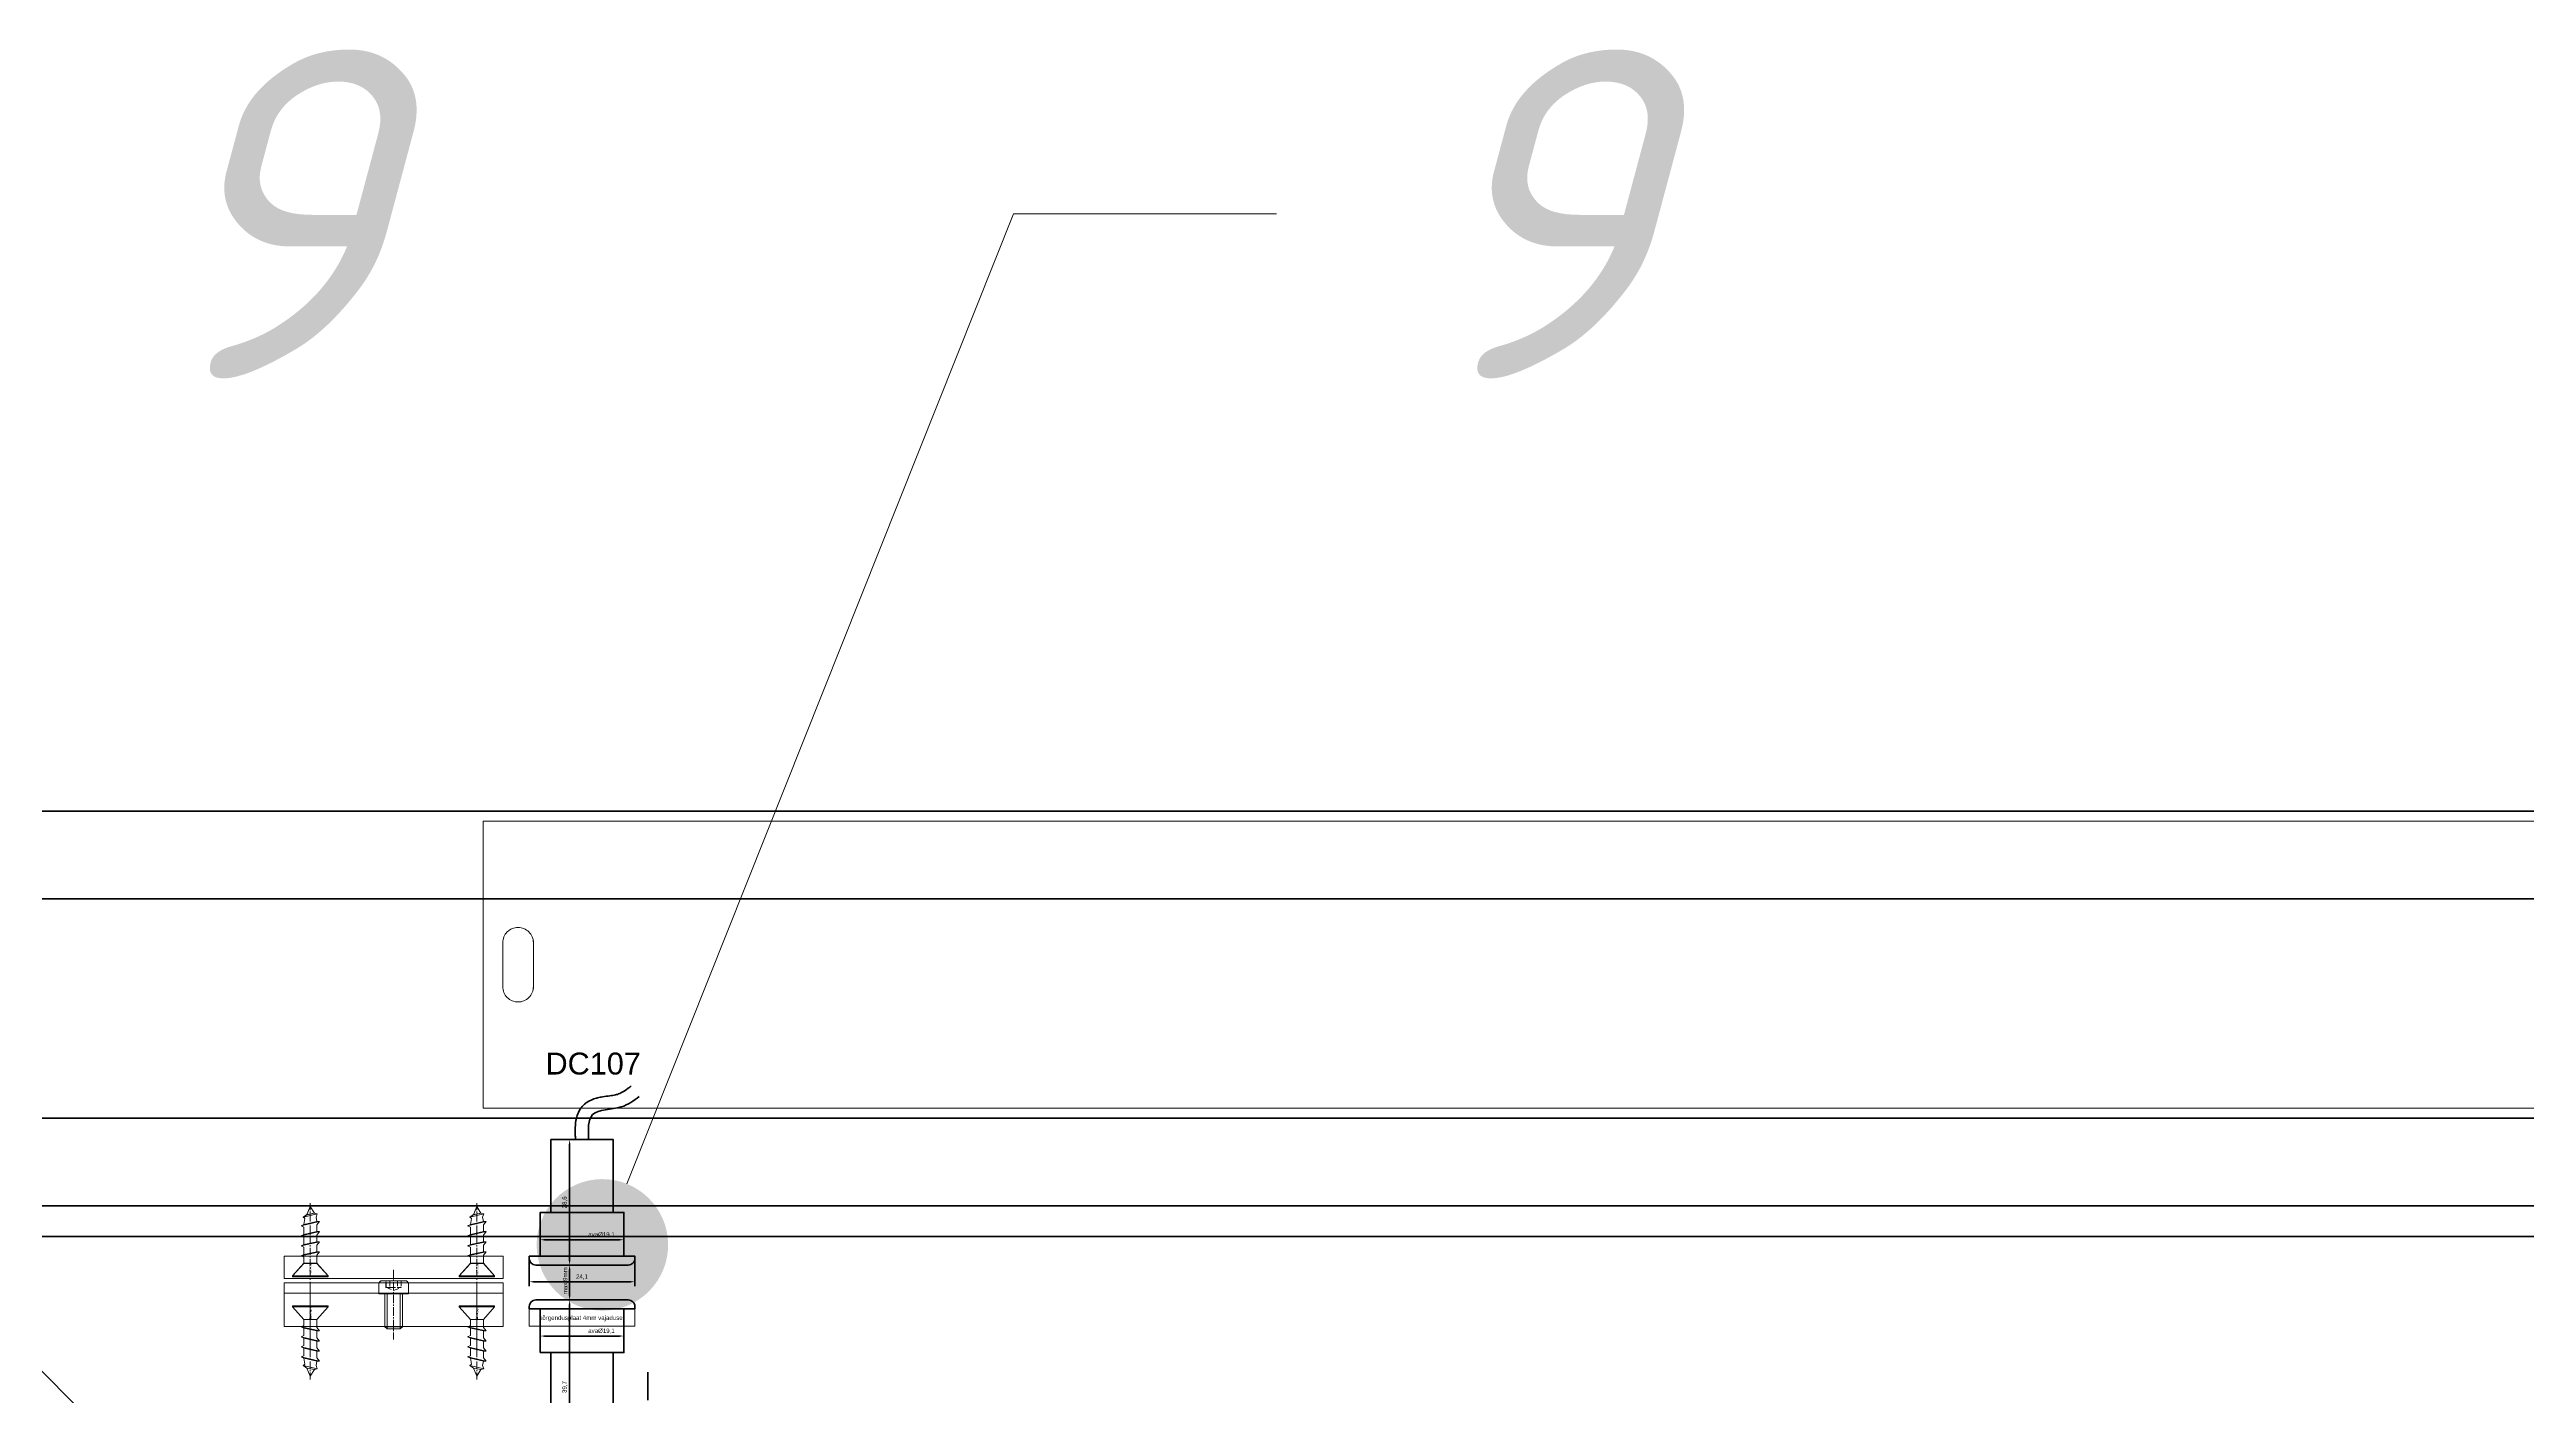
# Model space of a CAD drawing. Header units: millimetres. Extents: x -29692 to 34729, y -8412 to 43293.
# Drawn here: x -28488 to -27923, y 2560 to 2867 of the extents above; entities that cross this region are included whole.
import ezdxf
from ezdxf import colors
from ezdxf.entities.mleader import LeaderData, LeaderLine
from ezdxf.math import Vec2, Vec3

# ---------------------------------------------------------------- set-up
doc = ezdxf.new("R2010")
doc.units = ezdxf.units.MM
for name, pattern in [('CENTER', [50.8, 31.75, -6.35, 6.35, -6.35]), ('CENTER2', [28.575, 19.05, -3.175, 3.175, -3.175]), ('DASHED2', [9.525, 6.35, -3.175])]:
    doc.linetypes.add(name, pattern=pattern)
doc.layers.get('Defpoints').update_dxf_attribs({"color": 4, "lineweight": 35})
for name, color, linetype, lineweight in [('20-2 Automaatika', 40, 'Continuous', 0), ('_0_001_Профили', 150, 'Continuous', 35), ('_0_004_Текст_01', 7, 'Continuous', 18), ('Dim', 4, 'Continuous', 18), ('m-peenjoon', 100, 'Continuous', 15)]:
    doc.layers.add(name, color=color, linetype=linetype, lineweight=lineweight)
doc.layers.add('Defpoints_2', color=4, linetype='Continuous', lineweight=35, plot=False)
doc.layers.add('Ei prindi', color=134, linetype='Continuous', lineweight=18, plot=False)
doc.styles.add('_DZ_2.5', font='isocpeui.ttf', dxfattribs={"height": 2.5})
doc.styles.get("Standard").update_dxf_attribs({"font": 'arial.ttf'})
doc.dimstyles.new('5', dxfattribs={"dimtxt": 5, "dimasz": 5, "dimexe": 2.5, "dimexo": 0, "dimgap": 1.25, "dimtad": 1, "dimdec": 1, "dimtxsty": 'Standard', "dimcen": 2.5, "dimclrd": 256, "dimclre": 256, "dimclrt": 256, "dimaunit": 1, "dimadec": 1, "dimazin": 0, "dimtfac": 1, "dimtdec": 1, "dimtix": 1, "dimtmove": 0, "dimatfit": 3, "dimfxl": 1, "dimlwd": -1, "dimlwe": -1, "dimarcsym": 0})

# ---------------------------------------------------------------- blocks, each defined once
blk = doc.blocks.new('_Dot')
at = {"color": 0, "linetype": 'ByBlock', "lineweight": -2}
blk.add_line((-0.5, 0), (-1, 0), dxfattribs=at)
at = {"color": 0, "linetype": 'ByBlock', "const_width": 0.5}
blk.add_lwpolyline([(-0.25, 0, 1), (0.25, 0, 1)], format="xyb", close=True, dxfattribs=at)
blk = doc.blocks.new('A$Ca18329d7')
at = {"layer": '_0_001_Профили', "color": 9, "linetype": 'CENTER', "ltscale": 0.2}
blk.add_line((0, -27), (0, 2357), dxfattribs=at)
blk = doc.blocks.new('BESAM SW300 meh.alusplaat')
at = {"layer": '_0_001_Профили', "color": 9, "linetype": 'ByBlock', "lineweight": 18}
blk.add_lwpolyline([(-189.9, 67.72), (646.1, 67.72), (646.1, 2.29), (-189.9, 2.29)], close=True, dxfattribs=at)
blk.add_lwpolyline([(641.6, 30), (641.6, 40, 0.414346), (638.1, 43.5, 0.414346), (634.6, 40), (634.6, 30, 0.414346), (638.1, 26.5, 0.414346)], format="xyb", close=True, dxfattribs=at)
blk = doc.blocks.new('*U911')
at = {"layer": '_0_001_Профили', "color": 9, "linetype": 'ByBlock', "ltscale": 5}
blk.add_lwpolyline([(-249.22, 45.77), (1669.59, 45.77), (1669.59, -24.23), (-249.22, -24.23)], close=True, dxfattribs=at)
at = {"layer": '_0_001_Профили', "color": 9, "linetype": 'ByBlock', "lineweight": 18, "xscale": -1}
blk.add_blockref('BESAM SW300 meh.alusplaat', (1475.19, -24.23), dxfattribs=at)
blk = doc.blocks.new('*D893')
at = {"layer": 'Defpoints', "color": 0, "ltscale": 5, "transparency": 16777216}
for p in [(-7.12, 26.6), (-7.12, -2), (-2.84, -2)]:
    blk.add_point(p, dxfattribs=at)
at = {"layer": 'Defpoints_2', "ltscale": 5, "transparency": 16777216}
for p, q in [((-7.12, 26.6), (-1.84, 26.6)), ((-2.84, 25.6), (-2.84, -1)), ((-7.12, -2), (-1.84, -2))]:
    blk.add_line(p, q, dxfattribs=at)
for points in [[(-3.01, 25.6), (-2.67, 25.6), (-2.84, 26.6)], [(-3.01, -1), (-2.67, -1), (-2.84, -2)]]:
    blk.add_solid(points, dxfattribs=at)
at = {"layer": 'Defpoints_2', "ltscale": 5, "transparency": 16777216, "insert": (-3.94, 12.3), "char_height": 1, "attachment_point": 5, "rotation": 90}
blk.add_mtext('28,6', dxfattribs=at)
blk = doc.blocks.new('*D894')
at = {"layer": 'Defpoints', "color": 0, "ltscale": 5, "transparency": 16777216}
for p in [(-6.79, -9.97), (-3.07, -49.67), (-2.84, -49.67)]:
    blk.add_point(p, dxfattribs=at)
at = {"layer": 'Defpoints_2', "ltscale": 5, "transparency": 16777216}
for p, q in [((-6.79, -9.97), (-1.84, -9.97)), ((-2.84, -10.97), (-2.84, -48.67)), ((-3.07, -49.67), (-1.84, -49.67))]:
    blk.add_line(p, q, dxfattribs=at)
for points in [[(-3.01, -10.97), (-2.67, -10.97), (-2.84, -9.97)], [(-3.01, -48.67), (-2.67, -48.67), (-2.84, -49.67)]]:
    blk.add_solid(points, dxfattribs=at)
at = {"layer": 'Defpoints_2', "ltscale": 5, "transparency": 16777216, "insert": (-3.94, -29.82), "char_height": 1, "attachment_point": 5, "rotation": 90}
blk.add_mtext('39,7', dxfattribs=at)
blk = doc.blocks.new('*D895')
at = {"layer": 'Defpoints', "color": 0, "ltscale": 5, "transparency": 16777216}
for p in [(-9.55, -21.97), (9.55, -18.19), (9.55, -21.97)]:
    blk.add_point(p, dxfattribs=at)
at = {"layer": 'Defpoints_2', "ltscale": 5, "transparency": 16777216}
for p, q in [((-9.55, -21.97), (-9.55, -17.19)), ((-8.55, -18.19), (8.55, -18.19)), ((9.55, -21.97), (9.55, -17.19))]:
    blk.add_line(p, q, dxfattribs=at)
for points in [[(-8.55, -18.03), (-8.55, -18.36), (-9.55, -18.19)], [(8.55, -18.03), (8.55, -18.36), (9.55, -18.19)]]:
    blk.add_solid(points, dxfattribs=at)
at = {"layer": 'Defpoints_2', "ltscale": 5, "transparency": 16777216, "insert": (4.43, -17.08), "char_height": 1, "attachment_point": 5}
blk.add_mtext('ava%%C19,1', dxfattribs=at)
blk = doc.blocks.new('*D896')
at = {"layer": 'Defpoints', "color": 0, "ltscale": 5, "transparency": 16777216}
for p in [(-6.79, -2), (-2.84, -2), (-6.79, -9.97)]:
    blk.add_point(p, dxfattribs=at)
at = {"layer": 'Defpoints_2', "ltscale": 5, "transparency": 16777216}
for p, q in [((-6.79, -2), (-1.84, -2)), ((-2.84, -8.97), (-2.84, -3)), ((-6.79, -9.97), (-1.84, -9.97))]:
    blk.add_line(p, q, dxfattribs=at)
for points in [[(-3.01, -3), (-2.67, -3), (-2.84, -2)], [(-3.01, -8.97), (-2.67, -8.97), (-2.84, -9.97)]]:
    blk.add_solid(points, dxfattribs=at)
at = {"layer": 'Defpoints_2', "ltscale": 5, "transparency": 16777216, "insert": (-3.85, -5.58), "char_height": 1, "attachment_point": 5, "rotation": 90}
blk.add_mtext('max 9mm', dxfattribs=at)
blk = doc.blocks.new('*D897')
at = {"layer": 'Defpoints', "color": 0, "ltscale": 5, "transparency": 16777216}
for p in [(-12.05, 0), (12.05, 0), (-12.05, -5.81)]:
    blk.add_point(p, dxfattribs=at)
at = {"layer": 'Defpoints_2', "ltscale": 5, "transparency": 16777216}
for p, q in [((-12.05, 0), (-12.05, -6.81)), ((12.05, 0), (12.05, -6.81)), ((11.05, -5.81), (-11.05, -5.81))]:
    blk.add_line(p, q, dxfattribs=at)
for points in [[(-11.05, -5.64), (-11.05, -5.97), (-12.05, -5.81)], [(11.05, -5.64), (11.05, -5.97), (12.05, -5.81)]]:
    blk.add_solid(points, dxfattribs=at)
at = {"layer": 'Defpoints_2', "ltscale": 5, "transparency": 16777216, "insert": (0, -4.71), "char_height": 1, "attachment_point": 5}
blk.add_mtext('24,1', dxfattribs=at)
blk = doc.blocks.new('*D898')
at = {"layer": 'Defpoints', "color": 0, "ltscale": 5, "transparency": 16777216}
for p in [(-9.55, 0), (9.55, 3.77), (9.55, 0)]:
    blk.add_point(p, dxfattribs=at)
at = {"layer": 'Defpoints_2', "ltscale": 5, "transparency": 16777216}
for p, q in [((-9.55, 0), (-9.55, 4.77)), ((-8.55, 3.77), (8.55, 3.77)), ((9.55, 0), (9.55, 4.77))]:
    blk.add_line(p, q, dxfattribs=at)
for points in [[(-8.55, 3.94), (-8.55, 3.61), (-9.55, 3.77)], [(8.55, 3.94), (8.55, 3.61), (9.55, 3.77)]]:
    blk.add_solid(points, dxfattribs=at)
at = {"layer": 'Defpoints_2', "ltscale": 5, "transparency": 16777216, "insert": (4.43, 4.89), "char_height": 1, "attachment_point": 5}
blk.add_mtext('ava%%C19,1', dxfattribs=at)
blk = doc.blocks.new('A$C624E4E20')
at = {"layer": 'Ei prindi', "linetype": 'Continuous', "ltscale": 5}
for p, q in [((-16.47, 25), (-11.4, 25)), ((-16.47, -25), (-16.47, 25)), ((-12.03, 23.05), (-14.86, 20.48)), ((-12.03, 14.95), (-12.03, 23.05)), ((-12.03, 23.05), (-11.8, 23.05)), ((-11.8, 14.95), (-11.8, 23.05)), ((-11.4, 25), (-11.4, -25)), ((-0.47, 25), (-10.42, 25)), ((-10.42, 25), (-10.42, -25)), ((-8.07, 25), (-8.07, -25)), ((-5.14, 14.95), (-5.14, 23.05)), ((-4.91, 23.05), (-5.14, 23.05)), ((-4.91, 23.05), (-2.07, 20.48)), ((-4.91, 14.95), (-4.91, 23.05)), ((-0.47, -25), (-0.47, 25)), ((-27.8, 19), (-26.3, 19.92)), ((-27.8, 19), (-25.96, 18.24)), ((-26.15, 20.59), (-26.3, 19.92)), ((-25.96, 18.24), (-26.3, 19.92)), ((-25.37, 17.41), (-26.15, 20.59)), ((-26.15, 20.59), (-25.39, 20.32)), ((-25.37, 17.41), (-25.96, 18.24)), ((-25.39, 20.32), (-24.38, 20.48)), ((-25.37, 17.41), (-25.07, 17.77)), ((-25.07, 17.77), (-23.72, 17.52)), ((-23.43, 16.9), (-24.38, 21.1)), ((-24.38, 21.1), (-24.38, 20.48)), ((-24.38, 21.1), (-23.61, 20.48)), ((-23.72, 17.52), (-24.38, 20.48)), ((-23.43, 16.9), (-23.72, 17.52)), ((-23.61, 20.48), (-22.09, 20.48)), ((-23.43, 16.9), (-23.13, 17.52)), ((-23.13, 17.52), (-21.43, 17.52)), ((-21.14, 16.9), (-22.09, 21.1)), ((-22.09, 21.1), (-21.32, 20.48)), ((-22.09, 21.1), (-22.09, 20.48)), ((-21.43, 17.52), (-22.09, 20.48)), ((-21.14, 16.9), (-21.43, 17.52)), ((-21.32, 20.48), (-19.8, 20.48)), ((-21.14, 16.9), (-20.84, 17.52)), ((-20.84, 17.52), (-19.14, 17.52)), ((-19.8, 21.1), (-19.8, 20.48)), ((-19.8, 21.1), (-19.03, 20.48)), ((-18.85, 16.9), (-19.8, 21.1)), ((-19.14, 17.52), (-19.8, 20.48)), ((-18.85, 16.9), (-19.14, 17.52)), ((-19.03, 20.48), (-17.5, 20.48)), ((-18.85, 16.9), (-18.55, 17.52)), ((-18.55, 17.52), (-16.85, 17.52)), ((-16.56, 16.9), (-17.51, 21.1)), ((-17.51, 21.1), (-16.74, 20.48)), ((-17.51, 21.1), (-17.5, 20.48)), ((-16.85, 17.52), (-17.5, 20.48)), ((-16.56, 16.9), (-16.85, 17.52)), ((-16.74, 20.48), (-14.86, 20.48)), ((-16.56, 16.9), (-16.26, 17.52)), ((-16.26, 17.52), (-14.86, 17.52)), ((-14.86, 20.48), (-14.86, 17.52)), ((-12.03, 14.95), (-14.86, 17.52)), ((-10.63, 19), (4.8, 19)), ((-4.91, 14.95), (-2.07, 17.52)), ((-2.07, 20.48), (-2.07, 17.52)), ((-0.19, 20.48), (-2.07, 20.48)), ((-0.67, 17.52), (-2.07, 17.52)), ((-0.38, 16.9), (-0.67, 17.52)), ((-0.38, 16.9), (0.57, 21.1)), ((-0.38, 16.9), (-0.08, 17.52)), ((0.57, 21.1), (-0.19, 20.48)), ((-0.08, 17.52), (0.57, 20.48)), ((1.62, 17.52), (-0.08, 17.52)), ((0.57, 21.1), (0.57, 20.48)), ((2.1, 20.48), (0.57, 20.48)), ((1.91, 16.9), (1.62, 17.52)), ((1.91, 16.9), (2.86, 21.1)), ((1.91, 16.9), (2.21, 17.52)), ((2.86, 21.1), (2.1, 20.48)), ((2.21, 17.52), (2.86, 20.48)), ((3.91, 17.52), (2.21, 17.52)), ((2.86, 21.1), (2.86, 20.48)), ((4.39, 20.48), (2.86, 20.48)), ((4.2, 16.9), (3.91, 17.52)), ((4.2, 16.9), (5.15, 21.1)), ((4.2, 16.9), (4.5, 17.52)), ((5.15, 21.1), (4.39, 20.48)), ((4.5, 17.52), (5.15, 20.48)), ((6.2, 17.52), (4.5, 17.52)), ((5.15, 21.1), (5.15, 20.48)), ((6.68, 20.48), (5.15, 20.48)), ((6.49, 16.9), (6.2, 17.52)), ((6.49, 16.9), (7.44, 21.1)), ((6.49, 16.9), (6.79, 17.52)), ((7.44, 21.1), (6.68, 20.48)), ((6.79, 17.52), (7.44, 20.48)), ((8.14, 17.77), (6.79, 17.52)), ((7.44, 21.1), (7.44, 20.48)), ((8.45, 20.32), (7.44, 20.48)), ((8.43, 17.41), (8.14, 17.77)), ((8.43, 17.41), (9.22, 20.59)), ((8.43, 17.41), (9.03, 18.24)), ((9.22, 20.59), (8.45, 20.32)), ((9.03, 18.24), (9.37, 19.92)), ((10.86, 19), (9.03, 18.24)), ((9.22, 20.59), (9.37, 19.92)), ((10.86, 19), (9.37, 19.92)), ((-12.03, 14.95), (-11.8, 14.95)), ((-4.91, 14.95), (-5.14, 14.95)), ((-23.43, -21.1), (-24.38, -16.9)), ((-24.38, -16.9), (-24.38, -17.52)), ((-24.38, -16.9), (-23.61, -17.52)), ((-21.14, -21.1), (-22.09, -16.9)), ((-22.09, -16.9), (-21.32, -17.52)), ((-22.09, -16.9), (-22.09, -17.52)), ((-19.8, -16.9), (-19.8, -17.52)), ((-19.8, -16.9), (-19.03, -17.52)), ((-18.85, -21.1), (-19.8, -16.9)), ((-17.51, -16.9), (-16.74, -17.52)), ((-17.51, -16.9), (-17.5, -17.52)), ((-16.56, -21.1), (-17.51, -16.9)), ((-12.03, -14.95), (-14.86, -17.52)), ((-12.03, -23.05), (-12.03, -14.95)), ((-12.03, -14.95), (-11.8, -14.95)), ((-11.8, -23.05), (-11.8, -14.95)), ((-5.14, -23.05), (-5.14, -14.95)), ((-4.91, -14.95), (-5.14, -14.95)), ((-4.91, -14.95), (-2.07, -17.52)), ((-4.91, -23.05), (-4.91, -14.95)), ((-0.38, -21.1), (0.57, -16.9)), ((0.57, -16.9), (-0.19, -17.52)), ((0.57, -16.9), (0.57, -17.52)), ((1.91, -21.1), (2.86, -16.9)), ((2.86, -16.9), (2.1, -17.52)), ((2.86, -16.9), (2.86, -17.52)), ((4.2, -21.1), (5.15, -16.9)), ((5.15, -16.9), (4.39, -17.52)), ((5.15, -16.9), (5.15, -17.52)), ((6.49, -21.1), (7.44, -16.9)), ((7.44, -16.9), (6.68, -17.52)), ((7.44, -16.9), (7.44, -17.52)), ((-27.8, -19), (-26.3, -18.08)), ((-27.8, -19), (-25.96, -19.76)), ((-26.15, -17.41), (-26.3, -18.08)), ((-25.96, -19.76), (-26.3, -18.08)), ((-25.37, -20.59), (-26.15, -17.41)), ((-26.15, -17.41), (-25.39, -17.68)), ((-25.37, -20.59), (-25.96, -19.76)), ((-25.39, -17.68), (-24.38, -17.52)), ((-25.37, -20.59), (-25.07, -20.23)), ((-25.07, -20.23), (-23.72, -20.48)), ((-23.72, -20.48), (-24.38, -17.52)), ((-23.43, -21.1), (-23.72, -20.48)), ((-23.61, -17.52), (-22.09, -17.52)), ((-23.43, -21.1), (-23.13, -20.48)), ((-23.13, -20.48), (-21.43, -20.48)), ((-21.43, -20.48), (-22.09, -17.52)), ((-21.14, -21.1), (-21.43, -20.48)), ((-21.32, -17.52), (-19.8, -17.52)), ((-21.14, -21.1), (-20.84, -20.48)), ((-20.84, -20.48), (-19.14, -20.48)), ((-19.14, -20.48), (-19.8, -17.52)), ((-18.85, -21.1), (-19.14, -20.48)), ((-19.03, -17.52), (-17.5, -17.52)), ((-18.85, -21.1), (-18.55, -20.48)), ((-18.55, -20.48), (-16.85, -20.48)), ((-16.85, -20.48), (-17.5, -17.52)), ((-16.56, -21.1), (-16.85, -20.48)), ((-16.74, -17.52), (-14.86, -17.52)), ((-16.56, -21.1), (-16.26, -20.48)), ((-16.26, -20.48), (-14.86, -20.48)), ((-14.86, -17.52), (-14.86, -20.48)), ((-12.03, -23.05), (-14.86, -20.48)), ((-10.63, -19), (4.8, -19)), ((-4.91, -23.05), (-2.07, -20.48)), ((-2.07, -17.52), (-2.07, -20.48)), ((-0.19, -17.52), (-2.07, -17.52)), ((-0.67, -20.48), (-2.07, -20.48)), ((-0.38, -21.1), (-0.67, -20.48)), ((-0.38, -21.1), (-0.08, -20.48)), ((-0.08, -20.48), (0.57, -17.52)), ((1.62, -20.48), (-0.08, -20.48)), ((2.1, -17.52), (0.57, -17.52)), ((1.91, -21.1), (1.62, -20.48)), ((1.91, -21.1), (2.21, -20.48)), ((2.21, -20.48), (2.86, -17.52)), ((3.91, -20.48), (2.21, -20.48)), ((4.39, -17.52), (2.86, -17.52)), ((4.2, -21.1), (3.91, -20.48)), ((4.2, -21.1), (4.5, -20.48)), ((4.5, -20.48), (5.15, -17.52)), ((6.2, -20.48), (4.5, -20.48)), ((6.68, -17.52), (5.15, -17.52)), ((6.49, -21.1), (6.2, -20.48)), ((6.49, -21.1), (6.79, -20.48)), ((6.79, -20.48), (7.44, -17.52)), ((8.14, -20.23), (6.79, -20.48)), ((8.45, -17.68), (7.44, -17.52)), ((8.43, -20.59), (8.14, -20.23)), ((8.43, -20.59), (9.22, -17.41)), ((8.43, -20.59), (9.03, -19.76)), ((9.22, -17.41), (8.45, -17.68)), ((9.03, -19.76), (9.37, -18.08)), ((10.86, -19), (9.03, -19.76)), ((9.22, -17.41), (9.37, -18.08)), ((10.86, -19), (9.37, -18.08)), ((-11.4, -25), (-16.47, -25)), ((-12.03, -23.05), (-11.8, -23.05)), ((-10.42, -25), (-0.47, -25)), ((-4.91, -23.05), (-5.14, -23.05))]:
    blk.add_line(p, q, dxfattribs=at)
at = {"layer": 'Ei prindi', "linetype": 'CENTER', "ltscale": 0.05}
for p, q in [((-28.56, 19), (-11.03, 19)), ((11.63, 19), (-5.9, 19)), ((-28.56, -19), (-11.03, -19)), ((11.63, -19), (-5.9, -19))]:
    blk.add_line(p, q, dxfattribs=at)
at = {"layer": 'Ei prindi', "linetype": 'DASHED2', "ltscale": 0.2}
for p, q in [((-10.9, 1.73), (-9.4, 1.73)), ((-10.9, 0.87), (-9.4, 0.87)), ((-8.65, 0), (-9.4, 1.73)), ((-10.9, -0.87), (-9.4, -0.87)), ((-9.4, -1.73), (-10.9, -1.73)), ((-9.4, -1.73), (-8.65, 0))]:
    blk.add_line(p, q, dxfattribs=at)
at = {"layer": 'Ei prindi'}
for p, q in [((-7.9, 2), (-0.4, 2)), ((-7.9, 1.5), (0.1, 1.5)), ((-0.4, 2), (0.1, 1.5)), ((-0.4, 2), (-0.4, -2)), ((0.1, 1.5), (0.1, -1.5)), ((-7.9, -1.5), (0.1, -1.5)), ((-7.9, -2), (-0.4, -2)), ((-0.4, -2), (0.1, -1.5))]:
    blk.add_line(p, q, dxfattribs=at)
at = {"layer": 'Ei prindi', "linetype": 'CENTER2', "ltscale": 0.1}
blk.add_line((-13.4, 0), (2.54, 0), dxfattribs=at)
at = {"layer": 'Ei prindi', "ltscale": 5}
blk.add_lwpolyline([(-7.9, 3.38), (-10.15, 3.38, 0.414214), (-10.9, 2.63), (-10.9, -2.63, 0.414214), (-10.15, -3.38), (-7.9, -3.38)], format="xyb", close=True, dxfattribs=at)
at = {"layer": 'Ei prindi', "linetype": 'DASHED2', "ltscale": 0.2}
for centre, radius, start, end in [((-10.52, 1.3), 1.2, 338.8711, 21.1289), ((-14, 0), 4.68, 349.345, 10.655), ((-10.52, -1.3), 1.2, 338.8711, 21.1289)]:
    blk.add_arc(centre, radius, start, end, dxfattribs=at)
at = {"layer": 'Ei prindi', "linetype": 'Continuous', "ltscale": 5, "char_height": 0.2}
for insert, attachment_point in [((-14.77, 19.3), 1), ((-2.16, 19.3), 3), ((-14.77, -18.7), 1), ((-2.16, -18.7), 3)]:
    blk.add_mtext_dynamic_manual_height_columns('DIN7982 D4,2x16mm\\P(RST A2 või A4)', width=4.121, gutter_width=12.5, heights=[1.04], dxfattribs=dict(at, insert=insert, attachment_point=attachment_point))
blk = doc.blocks.new('A$Cdc8cdd52')
at = {"layer": 'Defpoints'}
for p, q in [((1859.5, 2525), (-19.5, 2525)), ((-19.5, 2475), (1859.5, 2475)), ((0, 2455), (1840, 2455)), ((907.5, 2448), (1026.5, 2329)), ((1833, 2448), (907.5, 2448)), ((967, 2388.5), (928, 2427.5))]:
    blk.add_line(p, q, dxfattribs=at)
blk = doc.blocks.new('magnet_DC107_v1')
at = {"layer": '_0_001_Профили', "color": 9, "ltscale": 5}
for points in [[(-7.12, 26.6), (7.12, 26.6), (7.12, 10), (-7.12, 10)], [(-9.55, 0), (9.55, 0), (9.55, 10), (-9.55, 10)], [(-9.55, -21.97), (9.55, -21.97), (9.55, -11.97), (-9.55, -11.97)], [(-7.12, -21.97), (7.12, -21.97), (7.12, -39.67), (-7.12, -39.67)], [(-4.7, -49.67), (4.7, -49.67), (4.7, -39.67), (-4.7, -39.67)]]:
    blk.add_lwpolyline(points, close=True, dxfattribs=at)
for points in [[(-12.05, 0), (12.05, 0), (12.05, -0.5, -0.414214), (10.55, -2), (-10.55, -2, -0.414214), (-12.05, -0.5)], [(-12.05, -11.97), (12.05, -11.97), (12.05, -11.47, 0.414214), (10.55, -9.97), (-10.55, -9.97, 0.414214), (-12.05, -11.47)]]:
    blk.add_lwpolyline(points, format="xyb", close=True, dxfattribs=at)
at = {"layer": 'Defpoints_2', "ltscale": 5}
blk.add_open_spline([(-1.5, 26.6), (-1.52, 26.89), (-1.53, 27.18), (-1.56, 28.1), (-1.57, 28.74), (-1.51, 30.07), (-1.44, 30.75), (-1.17, 31.91), (-1.03, 32.36), (-0.6, 33.29), (-0.32, 33.76), (0.22, 34.37), (0.39, 34.54), (0.73, 34.84), (0.91, 34.98), (1.52, 35.39), (1.95, 35.6), (2.77, 35.93), (3.17, 36.05), (3.94, 36.24), (4.31, 36.3), (5.26, 36.46), (5.81, 36.53), (6.83, 36.67), (7.28, 36.74), (7.81, 36.86), (7.94, 36.89), (8.24, 36.99), (8.42, 37.05), (8.78, 37.21), (8.97, 37.3), (9.58, 37.64), (10.04, 37.95), (10.76, 38.48), (10.99, 38.66), (11.24, 38.84)], degree=3, knots=[0.109301, 0.109301, 0.109301, 0.109301, 0.828804, 0.828804, 2.310416, 2.310416, 3.792029, 3.792029, 4.708203, 4.708203, 5.624377, 5.624377, 5.996204, 5.996204, 6.36803, 6.36803, 7.249795, 7.249795, 8.131559, 8.131559, 9.013324, 9.013324, 10.480003, 10.480003, 11.946682, 11.946682, 12.518248, 12.518248, 13.419112, 13.419112, 14.319976, 14.319976, 16.37826, 16.37826, 17.294667, 17.294667, 17.294667, 17.294667], dxfattribs=at)
blk.add_spline([(1.5, 26.6), (2.42, 32.32), (8.95, 34.07), (13.05, 36.45)], degree=3, dxfattribs=at)
at = {"layer": 'Ei prindi', "ltscale": 5}
blk.add_lwpolyline([(12.05, -11.97), (-12.05, -11.97), (-12.05, -15.96), (12.05, -15.96)], close=True, dxfattribs=at)
at = {"layer": 'Defpoints_2', "ltscale": 5, "attachment_point": 5}
for s, insert, char_height in [('DC107', (2.54, 43.92), 5), ('kõrgendusplaat 4mm vajadusel', (-0.09, -14.17), 1)]:
    blk.add_mtext(s, dxfattribs=dict(at, insert=insert, char_height=char_height))
at = {"layer": 'Defpoints_2', "ltscale": 5}
for base, p1, p2, picture, middle in [((-2.84, -2), (-7.12, 26.6), (-7.12, -2), '*D893', (-3.94, 12.3)), ((-2.84, -49.67), (-6.79, -9.97), (-3.07, -49.67), '*D894', (-3.94, -29.82))]:
    dim = blk.add_linear_dim(base=base, p1=p1, p2=p2, angle=90, dimstyle='5', override={"dimtxt": 1, "dimasz": 1, "dimexe": 1, "dimgap": 0.5}, dxfattribs=at)
    dim.commit()
    dim.dimension.update_dxf_attribs({"geometry": picture, "text_midpoint": middle})
dim = blk.add_linear_dim(base=(-12.05, -5.81), p1=(12.05, 0), p2=(-12.05, 0), dimstyle='5', override={"dimtxt": 1, "dimasz": 1, "dimexe": 1, "dimgap": 0.5}, dxfattribs=at)
dim.commit()
dim.dimension.update_dxf_attribs({"geometry": '*D897', "text_midpoint": (0, -4.71)})
dim = blk.add_linear_dim(base=(9.55, 3.77), p1=(-9.55, 0), p2=(9.55, 0), text='ava%%C<>', dimstyle='5', override={"dimtxt": 1, "dimasz": 1, "dimexe": 1, "dimgap": 0.5}, dxfattribs=at)
dim.commit()
dim.dimension.update_dxf_attribs({"geometry": '*D898', "text_midpoint": (4.43, 3.77), "dimtype": 128})
dim = blk.add_linear_dim(base=(-2.84, -2), p1=(-6.79, -9.97), p2=(-6.79, -2), angle=90, text='max 9mm', dimstyle='5', override={"dimtxt": 1, "dimasz": 1, "dimexe": 1, "dimgap": 0.5}, dxfattribs=at)
dim.commit()
dim.dimension.update_dxf_attribs({"geometry": '*D896', "text_midpoint": (-2.84, -5.58), "dimtype": 128})
at = {"layer": 'Defpoints_2', "color": 9, "ltscale": 5}
dim = blk.add_linear_dim(base=(9.55, -18.19), p1=(-9.55, -21.97), p2=(9.55, -21.97), text='ava%%C<>', dimstyle='5', override={"dimtxt": 1, "dimasz": 1, "dimexe": 1, "dimgap": 0.5}, dxfattribs=at)
dim.commit()
dim.dimension.update_dxf_attribs({"geometry": '*D895', "text_midpoint": (4.43, -18.19), "dimtype": 128})

msp = doc.modelspace()

# ---------------------------------------------------------------- block references
at = {"layer": 'Dim', "linetype": 'Continuous', "ltscale": 5}
msp.add_blockref('A$Ca18329d7', (-28351.927, 208.34), dxfattribs=at)

# ---------------------------------------------------------------- leaders
at = {"layer": '_0_004_Текст_01'}
ml = msp.add_multileader_mtext('Standard', dxfattribs=at)
ml.set_content('9', color=256, style='_DZ_2.5')
ml.set_leader_properties(color=256, linetype='ByLayer', lineweight=-1)
ml.set_arrow_properties(name='DOT')
ml.build(insert=Vec2(0, 0))
ml.multileader.update_dxf_attribs({"dogleg_length": 2, "arrow_head_size": 30, "scale": 30})
ctx = ml.context
ctx.base_point, ctx.scale, ctx.char_height, ctx.arrow_head_size, ctx.landing_gap_size, ctx.plane_origin = Vec3(-28497.658, 2829.328), 30, 75, 30, 30, Vec3(-29134.382, 2830.977)
notes = []
notes.append((ctx, [(1, (1, 1, 0), (-28557.658, 2829.328), (1, 0), 60, [(0, [(-28651.477, 2594.192)], 0, [])])]))
ctx.mtext.insert, ctx.mtext.flow_direction = Vec3(-28467.658, 2866.828), 5
ml = msp.add_multileader_mtext('Standard', dxfattribs=at)
ml.set_content('9', color=256, style='_DZ_2.5')
ml.set_leader_properties(color=256, linetype='ByLayer', lineweight=-1)
ml.set_arrow_properties(name='DOT')
ml.build(insert=Vec2(0, 0))
ml.multileader.update_dxf_attribs({"dogleg_length": 2, "arrow_head_size": 30, "scale": 30})
ctx = ml.context
ctx.base_point, ctx.scale, ctx.char_height, ctx.arrow_head_size, ctx.landing_gap_size, ctx.plane_origin = Vec3(-28208.467, 2829.328), 30, 75, 30, 30, Vec3(-28845.192, 2830.977)
notes.append((ctx, [(1, (1, 1, 0), (-28268.467, 2829.328), (1, 0), 60, [(0, [(-28362.286, 2594.192)], 0, [])])]))
ctx.mtext.insert, ctx.mtext.flow_direction = Vec3(-28178.467, 2866.828), 5
for ctx, leaders in notes:
    for number, flags, end, landing, length, lines in leaders:
        leader = LeaderData()
        leader.index, (leader.has_last_leader_line, leader.has_dogleg_vector, leader.attachment_direction) = number, flags
        leader.last_leader_point, leader.dogleg_vector, leader.dogleg_length = Vec3(end), Vec3(landing), length
        for number, points, colour, breaks in lines:
            line = LeaderLine()
            line.index, line.vertices, line.color, line.breaks = number, Vec3.list(points), colors.encode_raw_color(colour), breaks
            leader.lines.append(line)
        ctx.leaders.append(leader)

# ---------------------------------------------------------------- next in the draw order: block references
at = {"layer": '20-2 Automaatika', "linetype": 'ByBlock', "lineweight": 18}
msp.add_blockref('*U911', (-29218.616, 2647.323), dxfattribs=at)

# ---------------------------------------------------------------- next in the draw order: linework, layer by layer
at = {"layer": '_0_001_Профили', "color": 9, "linetype": 'ByBlock', "ltscale": 5}
msp.add_lwpolyline([(-29467.832, 2693.09), (-27549.023, 2693.09), (-27549.023, 2623.09), (-29467.832, 2623.09)], close=True, dxfattribs=at)
at = {"layer": 'Ei prindi', "linetype": 'Continuous', "ltscale": 5}
for p, q in [((-28430.521, 2600.487), (-28427.333, 2601.273)), ((-28430.521, 2600.487), (-28429.685, 2601.085)), ((-28430.521, 2600.487), (-28430.155, 2600.192)), ((-28430.155, 2600.192), (-28430.406, 2598.845)), ((-28428.927, 2602.917), (-28429.685, 2601.085)), ((-28429.685, 2601.085), (-28428.008, 2601.423)), ((-28428.927, 2602.917), (-28428.008, 2601.423)), ((-28427.333, 2601.273), (-28428.008, 2601.423)), ((-28427.333, 2601.273), (-28427.611, 2600.51)), ((-28427.611, 2600.51), (-28427.449, 2599.498)), ((-28392.521, 2600.487), (-28389.333, 2601.273)), ((-28392.521, 2600.487), (-28391.685, 2601.085)), ((-28392.521, 2600.487), (-28392.155, 2600.192)), ((-28392.155, 2600.192), (-28392.406, 2598.845)), ((-28390.927, 2602.917), (-28391.685, 2601.085)), ((-28391.685, 2601.085), (-28390.008, 2601.423)), ((-28390.927, 2602.917), (-28390.008, 2601.423)), ((-28389.333, 2601.273), (-28390.008, 2601.423)), ((-28389.333, 2601.273), (-28389.611, 2600.51)), ((-28389.611, 2600.51), (-28389.449, 2599.498)), ((-28431.027, 2598.55), (-28426.827, 2599.499)), ((-28431.027, 2598.55), (-28430.406, 2598.845)), ((-28431.027, 2598.55), (-28430.406, 2598.255)), ((-28431.027, 2596.259), (-28426.827, 2597.208)), ((-28431.027, 2596.259), (-28430.406, 2596.554)), ((-28431.027, 2596.259), (-28430.406, 2595.964)), ((-28431.027, 2593.968), (-28426.827, 2594.917)), ((-28431.027, 2593.968), (-28430.406, 2594.263)), ((-28431.027, 2593.968), (-28430.406, 2593.673)), ((-28430.406, 2598.845), (-28427.449, 2599.498)), ((-28430.406, 2598.255), (-28430.406, 2596.554)), ((-28430.406, 2596.554), (-28427.449, 2597.207)), ((-28430.406, 2595.964), (-28430.406, 2594.263)), ((-28430.406, 2594.263), (-28427.449, 2594.916)), ((-28426.827, 2599.499), (-28427.449, 2599.498)), ((-28426.827, 2599.499), (-28427.449, 2598.735)), ((-28427.449, 2598.735), (-28427.449, 2597.207)), ((-28426.827, 2597.208), (-28427.449, 2596.444)), ((-28426.827, 2597.208), (-28427.449, 2597.207)), ((-28427.449, 2596.444), (-28427.449, 2594.916)), ((-28426.827, 2594.917), (-28427.449, 2594.916)), ((-28426.827, 2594.917), (-28427.449, 2594.154)), ((-28427.449, 2594.154), (-28427.449, 2592.626)), ((-28393.027, 2598.55), (-28388.827, 2599.499)), ((-28393.027, 2598.55), (-28392.406, 2598.845)), ((-28393.027, 2598.55), (-28392.406, 2598.255)), ((-28393.027, 2596.259), (-28388.827, 2597.208)), ((-28393.027, 2596.259), (-28392.406, 2596.554)), ((-28393.027, 2596.259), (-28392.406, 2595.964)), ((-28393.027, 2593.968), (-28388.827, 2594.917)), ((-28393.027, 2593.968), (-28392.406, 2594.263)), ((-28393.027, 2593.968), (-28392.406, 2593.673)), ((-28392.406, 2598.845), (-28389.449, 2599.498)), ((-28392.406, 2598.255), (-28392.406, 2596.554)), ((-28392.406, 2596.554), (-28389.449, 2597.207)), ((-28392.406, 2595.964), (-28392.406, 2594.263)), ((-28392.406, 2594.263), (-28389.449, 2594.916)), ((-28388.827, 2599.499), (-28389.449, 2599.498)), ((-28388.827, 2599.499), (-28389.449, 2598.735)), ((-28389.449, 2598.735), (-28389.449, 2597.207)), ((-28388.827, 2597.208), (-28389.449, 2596.444)), ((-28388.827, 2597.208), (-28389.449, 2597.207)), ((-28389.449, 2596.444), (-28389.449, 2594.916)), ((-28388.827, 2594.917), (-28389.449, 2594.916)), ((-28388.827, 2594.917), (-28389.449, 2594.154)), ((-28389.449, 2594.154), (-28389.449, 2592.626)), ((-28434.927, 2586.517), (-28434.927, 2591.589)), ((-28434.927, 2591.589), (-28384.927, 2591.589)), ((-28432.977, 2587.146), (-28430.406, 2589.982)), ((-28431.027, 2591.677), (-28426.827, 2592.626)), ((-28431.027, 2591.677), (-28430.406, 2591.972)), ((-28431.027, 2591.677), (-28430.406, 2591.382)), ((-28430.406, 2593.673), (-28430.406, 2591.972)), ((-28430.406, 2591.972), (-28427.449, 2592.626)), ((-28430.406, 2591.382), (-28430.406, 2589.982)), ((-28427.449, 2589.982), (-28430.406, 2589.982)), ((-28426.827, 2592.626), (-28427.449, 2591.863)), ((-28426.827, 2592.626), (-28427.449, 2592.626)), ((-28427.449, 2591.863), (-28427.449, 2589.982)), ((-28424.877, 2587.146), (-28427.449, 2589.982)), ((-28394.977, 2587.146), (-28392.406, 2589.982)), ((-28393.027, 2591.677), (-28388.827, 2592.626)), ((-28393.027, 2591.677), (-28392.406, 2591.972)), ((-28393.027, 2591.677), (-28392.406, 2591.382)), ((-28392.406, 2593.673), (-28392.406, 2591.972)), ((-28392.406, 2591.972), (-28389.449, 2592.626)), ((-28392.406, 2591.382), (-28392.406, 2589.982)), ((-28389.449, 2589.982), (-28392.406, 2589.982)), ((-28388.827, 2592.626), (-28389.449, 2591.863)), ((-28388.827, 2592.626), (-28389.449, 2592.626)), ((-28389.449, 2591.863), (-28389.449, 2589.982)), ((-28386.877, 2587.146), (-28389.449, 2589.982)), ((-28384.927, 2591.589), (-28384.927, 2586.517)), ((-28384.927, 2586.517), (-28434.927, 2586.517)), ((-28384.927, 2585.543), (-28434.927, 2585.543)), ((-28434.927, 2585.543), (-28434.927, 2575.587)), ((-28384.927, 2583.195), (-28434.927, 2583.195)), ((-28432.977, 2587.146), (-28424.877, 2587.146)), ((-28432.977, 2587.146), (-28432.977, 2586.917)), ((-28432.977, 2586.917), (-28424.877, 2586.917)), ((-28428.927, 2585.753), (-28428.927, 2570.32)), ((-28424.877, 2587.146), (-28424.877, 2586.917)), ((-28394.977, 2587.146), (-28386.877, 2587.146)), ((-28394.977, 2587.146), (-28394.977, 2586.917)), ((-28394.977, 2586.917), (-28386.877, 2586.917)), ((-28390.927, 2585.753), (-28390.927, 2570.32)), ((-28386.877, 2587.146), (-28386.877, 2586.917)), ((-28384.927, 2575.587), (-28384.927, 2585.543)), ((-28432.977, 2580.259), (-28424.877, 2580.259)), ((-28432.977, 2580.03), (-28432.977, 2580.259)), ((-28432.977, 2580.03), (-28430.406, 2577.194)), ((-28432.977, 2580.03), (-28424.877, 2580.03)), ((-28427.449, 2577.194), (-28430.406, 2577.194)), ((-28430.406, 2575.794), (-28430.406, 2577.194)), ((-28424.877, 2580.03), (-28427.449, 2577.194)), ((-28427.449, 2575.313), (-28427.449, 2577.194)), ((-28424.877, 2580.03), (-28424.877, 2580.259)), ((-28394.977, 2580.259), (-28386.877, 2580.259)), ((-28394.977, 2580.03), (-28394.977, 2580.259)), ((-28394.977, 2580.03), (-28392.406, 2577.194)), ((-28394.977, 2580.03), (-28386.877, 2580.03)), ((-28389.449, 2577.194), (-28392.406, 2577.194)), ((-28392.406, 2575.794), (-28392.406, 2577.194)), ((-28386.877, 2580.03), (-28389.449, 2577.194)), ((-28389.449, 2575.313), (-28389.449, 2577.194)), ((-28386.877, 2580.03), (-28386.877, 2580.259)), ((-28434.927, 2575.587), (-28384.927, 2575.587)), ((-28431.027, 2575.499), (-28430.406, 2575.794)), ((-28431.027, 2575.499), (-28426.827, 2574.549)), ((-28431.027, 2575.499), (-28430.406, 2575.204)), ((-28431.027, 2573.208), (-28430.406, 2573.503)), ((-28431.027, 2573.208), (-28430.406, 2572.913)), ((-28431.027, 2573.208), (-28426.827, 2572.259)), ((-28430.406, 2573.503), (-28430.406, 2575.204)), ((-28430.406, 2575.204), (-28427.449, 2574.55)), ((-28430.406, 2572.913), (-28427.449, 2572.259)), ((-28430.406, 2571.212), (-28430.406, 2572.913)), ((-28426.827, 2574.549), (-28427.449, 2575.313)), ((-28427.449, 2573.022), (-28427.449, 2574.55)), ((-28426.827, 2574.549), (-28427.449, 2574.55)), ((-28426.827, 2572.259), (-28427.449, 2573.022)), ((-28426.827, 2572.259), (-28427.449, 2572.259)), ((-28427.449, 2570.731), (-28427.449, 2572.259)), ((-28393.027, 2575.499), (-28392.406, 2575.794)), ((-28393.027, 2575.499), (-28388.827, 2574.549)), ((-28393.027, 2575.499), (-28392.406, 2575.204)), ((-28393.027, 2573.208), (-28392.406, 2573.503)), ((-28393.027, 2573.208), (-28392.406, 2572.913)), ((-28393.027, 2573.208), (-28388.827, 2572.259)), ((-28392.406, 2573.503), (-28392.406, 2575.204)), ((-28392.406, 2575.204), (-28389.449, 2574.55)), ((-28392.406, 2572.913), (-28389.449, 2572.259)), ((-28392.406, 2571.212), (-28392.406, 2572.913)), ((-28388.827, 2574.549), (-28389.449, 2575.313)), ((-28389.449, 2573.022), (-28389.449, 2574.55)), ((-28388.827, 2574.549), (-28389.449, 2574.55)), ((-28388.827, 2572.259), (-28389.449, 2573.022)), ((-28388.827, 2572.259), (-28389.449, 2572.259)), ((-28389.449, 2570.731), (-28389.449, 2572.259)), ((-28431.027, 2570.917), (-28430.406, 2571.212)), ((-28431.027, 2570.917), (-28426.827, 2569.968)), ((-28431.027, 2570.917), (-28430.406, 2570.622)), ((-28431.027, 2568.626), (-28430.406, 2568.921)), ((-28431.027, 2568.626), (-28426.827, 2567.677)), ((-28431.027, 2568.626), (-28430.406, 2568.331)), ((-28430.521, 2566.689), (-28430.155, 2566.984)), ((-28430.521, 2566.689), (-28427.333, 2565.902)), ((-28430.521, 2566.689), (-28429.685, 2566.09)), ((-28430.406, 2568.921), (-28430.406, 2570.622)), ((-28430.406, 2570.622), (-28427.449, 2569.969)), ((-28430.155, 2566.984), (-28430.406, 2568.331)), ((-28430.406, 2568.331), (-28427.449, 2567.678)), ((-28428.927, 2564.259), (-28429.685, 2566.09)), ((-28429.685, 2566.09), (-28428.008, 2565.753)), ((-28428.927, 2564.259), (-28428.008, 2565.753)), ((-28427.333, 2565.902), (-28428.008, 2565.753)), ((-28427.611, 2566.666), (-28427.449, 2567.678)), ((-28427.333, 2565.902), (-28427.611, 2566.666)), ((-28426.827, 2569.968), (-28427.449, 2570.731)), ((-28427.449, 2568.441), (-28427.449, 2569.969)), ((-28426.827, 2569.968), (-28427.449, 2569.969)), ((-28426.827, 2567.677), (-28427.449, 2568.441)), ((-28426.827, 2567.677), (-28427.449, 2567.678)), ((-28393.027, 2570.917), (-28392.406, 2571.212)), ((-28393.027, 2570.917), (-28388.827, 2569.968)), ((-28393.027, 2570.917), (-28392.406, 2570.622)), ((-28393.027, 2568.626), (-28392.406, 2568.921)), ((-28393.027, 2568.626), (-28388.827, 2567.677)), ((-28393.027, 2568.626), (-28392.406, 2568.331)), ((-28392.521, 2566.689), (-28392.155, 2566.984)), ((-28392.521, 2566.689), (-28389.333, 2565.902)), ((-28392.521, 2566.689), (-28391.685, 2566.09)), ((-28392.406, 2568.921), (-28392.406, 2570.622)), ((-28392.406, 2570.622), (-28389.449, 2569.969)), ((-28392.155, 2566.984), (-28392.406, 2568.331)), ((-28392.406, 2568.331), (-28389.449, 2567.678)), ((-28390.927, 2564.259), (-28391.685, 2566.09)), ((-28391.685, 2566.09), (-28390.008, 2565.753)), ((-28390.927, 2564.259), (-28390.008, 2565.753)), ((-28389.333, 2565.902), (-28390.008, 2565.753)), ((-28389.611, 2566.666), (-28389.449, 2567.678)), ((-28389.333, 2565.902), (-28389.611, 2566.666)), ((-28388.827, 2569.968), (-28389.449, 2570.731)), ((-28389.449, 2568.441), (-28389.449, 2569.969)), ((-28388.827, 2569.968), (-28389.449, 2569.969)), ((-28388.827, 2567.677), (-28389.449, 2568.441)), ((-28388.827, 2567.677), (-28389.449, 2567.678))]:
    msp.add_line(p, q, dxfattribs=at)
at = {"layer": 'Ei prindi', "linetype": 'CENTER', "ltscale": 0.05}
for p, q in [((-28428.927, 2603.681), (-28428.927, 2586.153)), ((-28390.927, 2603.681), (-28390.927, 2586.153)), ((-28428.927, 2563.495), (-28428.927, 2581.022)), ((-28390.927, 2563.495), (-28390.927, 2581.022))]:
    msp.add_line(p, q, dxfattribs=at)
at = {"layer": 'Ei prindi', "linetype": 'CENTER2', "ltscale": 0.1}
msp.add_line((-28409.927, 2588.517), (-28409.927, 2572.585), dxfattribs=at)
at = {"layer": 'Ei prindi'}
for p, q in [((-28411.927, 2583.017), (-28411.927, 2575.517)), ((-28411.427, 2583.017), (-28411.427, 2575.017)), ((-28408.427, 2583.017), (-28408.427, 2575.017)), ((-28407.927, 2583.017), (-28407.927, 2575.517)), ((-28411.927, 2575.517), (-28411.427, 2575.017)), ((-28407.927, 2575.517), (-28411.927, 2575.517)), ((-28408.427, 2575.017), (-28411.427, 2575.017)), ((-28407.927, 2575.517), (-28408.427, 2575.017))]:
    msp.add_line(p, q, dxfattribs=at)
at = {"layer": 'Ei prindi', "linetype": 'DASHED2', "ltscale": 0.2}
for p, q in [((-28411.659, 2584.517), (-28411.659, 2586.017)), ((-28411.659, 2584.517), (-28409.927, 2583.767)), ((-28410.793, 2586.017), (-28410.793, 2584.517)), ((-28409.927, 2583.767), (-28408.195, 2584.517)), ((-28409.061, 2586.017), (-28409.061, 2584.517)), ((-28408.195, 2586.017), (-28408.195, 2584.517))]:
    msp.add_line(p, q, dxfattribs=at)
at = {"layer": 'Ei prindi', "ltscale": 5}
msp.add_lwpolyline([(-28406.544, 2583.017), (-28406.544, 2585.267, 0.4142136), (-28407.294, 2586.017), (-28412.561, 2586.017, 0.4142136), (-28413.311, 2585.267), (-28413.311, 2583.017)], format="xyb", close=True, dxfattribs=at)
at = {"layer": 'Ei prindi', "linetype": 'DASHED2', "ltscale": 0.2}
for centre, radius, start, end in [((-28411.226, 2585.638), 1.201, 248.87115, 291.12885), ((-28409.927, 2589.12), 4.684, 259.34501, 280.65499), ((-28408.628, 2585.638), 1.201, 248.87115, 291.12885)]:
    msp.add_arc(centre, radius, start, end, dxfattribs=at)

# ---------------------------------------------------------------- next in the draw order: block references
at = {"layer": '_0_001_Профили', "color": 9, "linetype": 'ByBlock', "lineweight": 18, "xscale": -1}
msp.add_blockref('BESAM SW300 meh.alusplaat', (-27743.423, 2623.09), dxfattribs=at)
at = {"layer": 'Defpoints'}
msp.add_blockref('A$Cdc8cdd52', (-29428.427, 148.09), dxfattribs=at)
at = {"layer": 'Dim', "linetype": 'Continuous', "ltscale": 5, "rotation": 270}
msp.add_blockref('A$C624E4E20', (-28409.927, 2575.121), dxfattribs=at)
at = {"layer": 'm-peenjoon'}
msp.add_blockref('magnet_DC107_v1', (-28366.927, 2591.59), dxfattribs=at)

# ---------------------------------------------------------------- next in the draw order: texts
at = {"layer": 'Ei prindi', "linetype": 'Continuous', "ltscale": 5, "char_height": 0.2, "rotation": 270}
for insert, attachment_point in [((-28428.627, 2589.893), 1), ((-28390.627, 2589.893), 1), ((-28428.627, 2577.283), 3), ((-28390.627, 2577.283), 3)]:
    msp.add_mtext_dynamic_manual_height_columns('DIN7982 D4,2x16mm\\P(RST A2 või A4)', width=4.12103, gutter_width=12.5, heights=[1.035], dxfattribs=dict(at, insert=insert, attachment_point=attachment_point))

doc.saveas('drawing.dxf')
